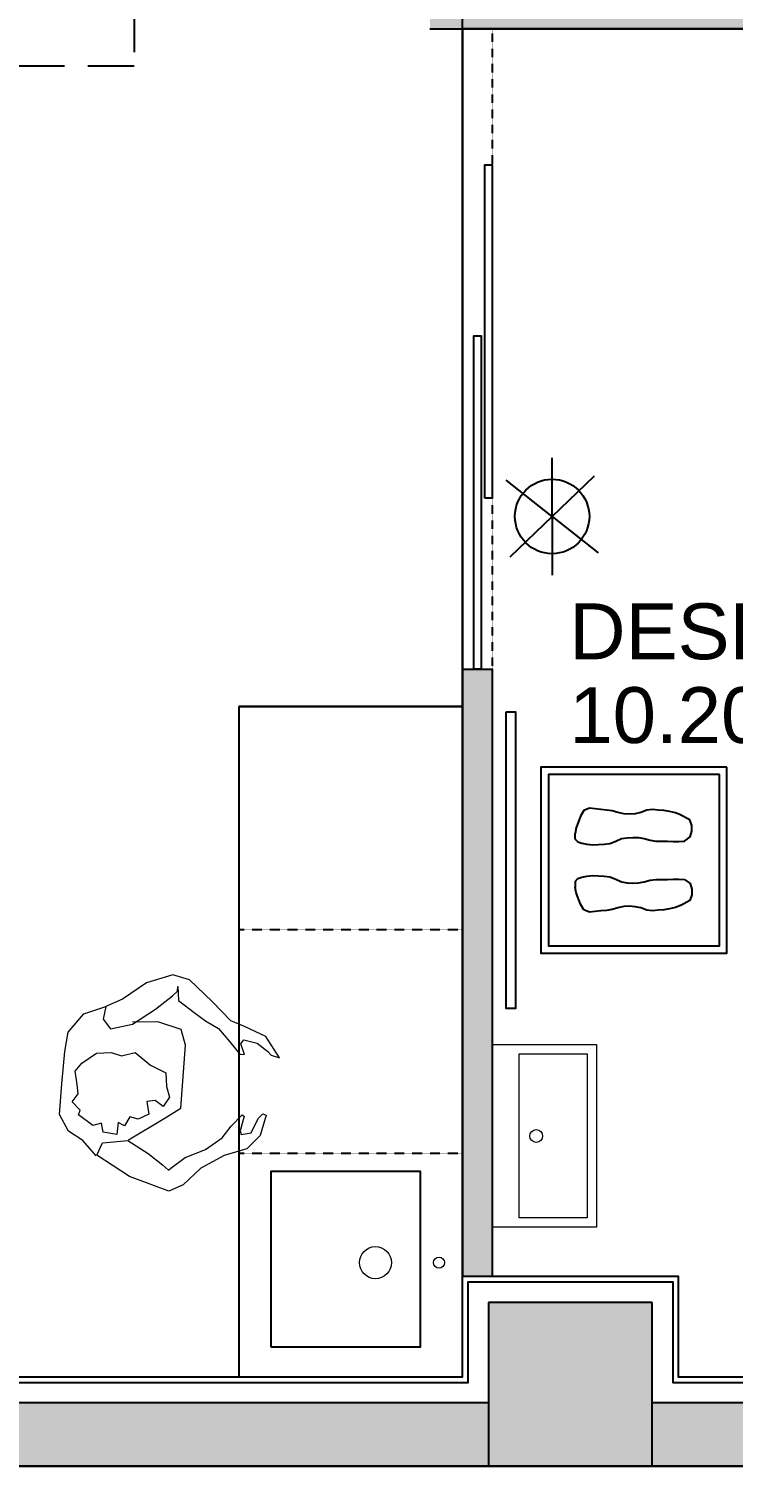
# Model space of a CAD drawing. Header units: millimetres. Extents: x 750 to 30081, y 716 to 7419.
# Drawn here: x 24592 to 26486, y 969 to 4829 of the extents above; entities that cross this region are included whole.
import ezdxf

# ---------------------------------------------------------------- set-up
doc = ezdxf.new("R2010")
doc.units = ezdxf.units.MM
doc.set_wipeout_variables(frame=1)
doc.linetypes.add('CONTINUA', pattern=[0])
doc.linetypes.add('HIDDEN', pattern=[0.375, 0.25, -0.125])
for name, color, linetype in [('AREA', 1, 'Continuous'), ('CARPINTERIA', 4, 'Continuous'), ('MUEBLES', 7, 'Continuous'), ('MURO', 2, 'Continuous'), ('NIVEL_9', 7, 'Continuous'), ('RELLENO', 164, 'CONTINUA')]:
    doc.layers.add(name, color=color, linetype=linetype)
doc.layers.add('AREA PERIMETRO', color=3, linetype='Continuous', plot=False)
doc.layers.add('BASE ACTUAL', color=7, linetype='Continuous', lineweight=15)
doc.layers.add('CONCEP 2D', color=255, linetype='Continuous', lineweight=15)
doc.styles.add('STYLE1', font='Arial.ttf', dxfattribs={"width": 0.75})

# ---------------------------------------------------------------- blocks, each defined once
blk = doc.blocks.new('A$C8a94496d')
at = {"layer": 'MUEBLES', "ltscale": 0.5}
for p, q in [((1.1, 2.49), (1.1, 0.03)), ((2.45, 2.49), (2.45, 0.03)), ((1.1, 2.08), (2.45, 2.08)), ((1.1, 1.67), (2.45, 1.67)), ((1.1, 1.26), (2.45, 1.26)), ((1.1, 0.85), (2.45, 0.85)), ((1.1, 0.44), (2.45, 0.44))]:
    blk.add_line(p, q, dxfattribs=at)
for points in [[(1.1, 2.52), (2.45, 2.52), (2.45, 2.49), (1.1, 2.49)], [(1.1, 0.03), (2.45, 0.03), (2.45, 0), (1.1, 0)]]:
    blk.add_lwpolyline(points, close=True, dxfattribs=at)
at = {"layer": 'MUEBLES', "color": 5, "linetype": 'HIDDEN', "ltscale": 0.5}
for points in [[(1.1, 0.03), (0, 0.03), (0, 2.49), (1.1, 2.49), (1.1, 2.49)], [(1.1, 2.49), (0, 1.26), (1.1, 0.03)]]:
    blk.add_lwpolyline(points, dxfattribs=at)
blk = doc.blocks.new('R32')
blk.add_wipeout([(78976.1, 32380.5), (79090.9, 32501.5), (79113.6, 32440.6), (79143.7, 32380.1), (79121.3, 32357.3), (79103.4, 32341), (79070.9, 32292.8), (79030.5, 32255.3), (78995.3, 32238), (78959.2, 32215.2), (78962, 32209), (79002.6, 32212.1), (79011.3, 32206.8), (79001.6, 32181.7), (78959.8, 32171.2), (78945, 32162.1), (78947.2, 32152.2), (79003.3, 32156.6), (79045.9, 32184.1), (79075.9, 32240.4), (79122.6, 32294), (79176.3, 32331.3), (79200.8, 32365.5), (79184.3, 32477), (79146.5, 32574.7), (79148.7, 32576.2), (79115.5, 32619.7), (79099.4, 32662.4), (79060.8, 32695.3), (78978.6, 32706.5), (78892.4, 32716.5), (78839.4, 32719.2), (78782.9, 32688.2), (78751.3, 32634), (78722.2, 32594.8), (78665.8, 32540.8), (78630.6, 32475.8), (78634.6, 32429.4), (78718.5, 32297.6), (78740.6, 32196.7), (78788.3, 32149), (78786.3, 32172.2), (78778.5, 32183), (78762.8, 32216), (78761, 32252.6), (78773.3, 32258.3), (78799.5, 32242.6), (78801.5, 32255.7), (78745.9, 32325.6), (78733, 32364), (78694.6, 32446.5), (78658, 32456.2), (78671, 32454.1), (78775.1, 32547.2), (78762.5, 32489.1), (78769.2, 32423.1), (78808, 32403.5)]).dxf.layer = 'CONCEP 2D'
at = {"layer": 'CONCEP 2D'}
for p, q in [((78839.4, 32719.2), (78782.9, 32688.2)), ((78892.4, 32716.5), (78839.4, 32719.2)), ((78978.6, 32706.5), (78892.4, 32716.5)), ((79060.8, 32695.3), (78978.6, 32706.5)), ((79099.4, 32662.4), (79060.8, 32695.3)), ((78782.9, 32688.2), (78751.3, 32634)), ((78912.9, 32665.5), (78879, 32632.7)), ((78937.9, 32678.7), (78912.9, 32665.5)), ((78972.1, 32665.6), (78937.9, 32678.7)), ((78995.7, 32658), (78972.1, 32665.6)), ((79020.4, 32669.3), (78995.7, 32658)), ((79037.3, 32643.7), (79020.4, 32669.3)), ((79115.5, 32619.7), (79099.4, 32662.4)), ((78722.2, 32594.8), (78751.3, 32634)), ((78751.3, 32634), (78785.7, 32634.3)), ((78785.7, 32634.3), (78806.7, 32609.9)), ((78879, 32632.7), (78869, 32594.2)), ((79050.9, 32645.3), (79037.3, 32643.7)), ((79070.7, 32602.1), (79050.9, 32645.3)), ((79148.7, 32576.2), (79115.5, 32619.7)), ((78665.8, 32540.8), (78722.2, 32594.8)), ((78806.7, 32609.9), (78782.5, 32554.6)), ((78869, 32594.2), (78872, 32565.1)), ((79059.7, 32580.9), (79070.7, 32602.1)), ((79083, 32571.5), (79059.7, 32580.9)), ((78630.6, 32475.8), (78665.8, 32540.8)), ((78782.5, 32554.6), (78730.2, 32501.9)), ((78762.5, 32489.1), (78777, 32555.5)), ((78872, 32565.1), (78855.2, 32531.5)), ((79080.8, 32533.6), (79083, 32571.5)), ((79110.9, 32567), (79090.9, 32501.5)), ((79146.5, 32574.7), (79110.9, 32567)), ((79184.3, 32477), (79146.5, 32574.7)), ((78730.2, 32501.9), (78686.1, 32465)), ((78855.2, 32531.5), (78880, 32483.7)), ((79027.3, 32509.7), (79053.6, 32518.9)), ((79029.3, 32486.5), (79027.3, 32509.7)), ((79048.8, 32536.8), (79080.8, 32533.6)), ((79053.6, 32518.9), (79048.8, 32536.8)), ((79090.9, 32501.5), (79113.6, 32440.6)), ((78634.6, 32429.4), (78630.6, 32475.8)), ((78686.1, 32465), (78671, 32454.1)), ((78769.2, 32423.1), (78762.5, 32489.1)), ((78880, 32483.7), (78892.1, 32439.7)), ((78970.4, 32452), (78977.7, 32473.8)), ((78977.7, 32473.8), (79010, 32461)), ((79010, 32461), (79029.3, 32486.5)), ((79088.7, 32499.9), (79012.7, 32418.5)), ((79200.8, 32365.5), (79184.3, 32477)), ((78678.5, 32357.4), (78634.6, 32429.4)), ((78658, 32456.2), (78694.6, 32446.5)), ((78671, 32454.1), (78658, 32456.2)), ((78694.6, 32446.5), (78717.6, 32398.9)), ((78892.1, 32439.7), (78926.8, 32430.4)), ((78926.8, 32430.4), (78953.2, 32416.6)), ((78953.2, 32416.6), (78981.7, 32427.3)), ((78981.7, 32427.3), (78970.4, 32452)), ((79113.6, 32440.6), (79135.3, 32397)), ((78717.6, 32398.9), (78733, 32364)), ((78808, 32403.5), (78769.2, 32423.1)), ((78976.1, 32380.5), (78808, 32403.5)), ((79012.7, 32418.5), (78976.1, 32380.5)), ((79135.3, 32397), (79145.6, 32378.2)), ((78718.5, 32297.6), (78678.5, 32357.4)), ((78733, 32364), (78745.9, 32325.6)), ((79139.1, 32373.5), (79103.4, 32341)), ((79145.6, 32378.2), (79139.1, 32373.5)), ((79176.3, 32331.3), (79200.8, 32365.5)), ((78745.9, 32325.6), (78774.4, 32288.6)), ((79103.4, 32341), (79070.9, 32292.8)), ((79122.6, 32294), (79176.3, 32331.3)), ((78725.6, 32258.3), (78718.5, 32297.6)), ((78774.4, 32288.6), (78801.5, 32255.7)), ((79070.9, 32292.8), (79030.5, 32255.3)), ((79075.9, 32240.4), (79122.6, 32294)), ((78740.6, 32196.7), (78725.6, 32258.3)), ((78773.3, 32258.3), (78761, 32252.6)), ((78761, 32252.6), (78762.8, 32216)), ((78799.5, 32242.6), (78773.3, 32258.3)), ((78801.5, 32255.7), (78799.5, 32242.6)), ((78995.3, 32238), (78959.2, 32215.2)), ((79030.5, 32255.3), (78995.3, 32238)), ((79045.9, 32184.1), (79075.9, 32240.4)), ((78788.3, 32149), (78740.6, 32196.7)), ((78762.8, 32216), (78778.5, 32183)), ((78959.2, 32215.2), (78962, 32209)), ((78962, 32209), (79002.6, 32212.1)), ((79011.3, 32206.8), (79001.6, 32181.7)), ((79002.6, 32212.1), (79011.3, 32206.8)), ((78778.5, 32183), (78786.3, 32172.2)), ((78786.3, 32172.2), (78788.3, 32149)), ((78959.8, 32171.2), (78945, 32162.1)), ((78945, 32162.1), (78947.2, 32152.2)), ((78947.2, 32152.2), (79003.3, 32156.6)), ((79001.6, 32181.7), (78959.8, 32171.2)), ((79003.3, 32156.6), (79045.9, 32184.1))]:
    blk.add_line(p, q, dxfattribs=at)
blk = doc.blocks.new('A$C089F39CE')
at = {"color": 5, "ltscale": 0.5}
for p, q in [((0.3239, 0.3847), (0.3391, 0.3864)), ((0.3391, 0.3864), (0.3544, 0.3876)), ((0.3544, 0.3876), (0.3696, 0.3893)), ((0.3696, 0.3893), (0.3849, 0.3831)), ((0.0941, 0.3431), (0.0995, 0.3583)), ((0.0995, 0.3583), (0.1236, 0.3712)), ((0.1234, 0.3711), (0.1387, 0.3769)), ((0.1387, 0.3769), (0.1543, 0.3806)), ((0.1543, 0.3806), (0.1696, 0.3835)), ((0.1696, 0.3835), (0.1849, 0.3843)), ((0.1849, 0.3843), (0.2001, 0.386)), ((0.2001, 0.386), (0.2154, 0.3843)), ((0.2154, 0.3843), (0.2311, 0.3781)), ((0.2311, 0.3781), (0.2463, 0.3748)), ((0.2463, 0.3748), (0.262, 0.3736)), ((0.262, 0.3736), (0.2773, 0.3744)), ((0.2773, 0.3744), (0.2929, 0.3777)), ((0.2929, 0.3777), (0.3086, 0.3823)), ((0.3086, 0.3823), (0.3239, 0.3847)), ((0.3849, 0.3831), (0.3936, 0.3678)), ((0.3936, 0.3678), (0.4051, 0.3373)), ((0.0949, 0.3278), (0.0941, 0.3431)), ((0.099, 0.3126), (0.0949, 0.3278)), ((0.1143, 0.3015), (0.099, 0.3126)), ((0.2377, 0.3109), (0.2224, 0.3081)), ((0.2533, 0.3114), (0.2377, 0.3109)), ((0.2686, 0.3105), (0.2533, 0.3114)), ((0.2839, 0.3081), (0.2686, 0.3105)), ((0.4051, 0.3373), (0.4084, 0.3221)), ((0.4084, 0.3068), (0.4084, 0.3221)), ((0.1296, 0.3006), (0.1143, 0.3015)), ((0.1448, 0.3006), (0.1296, 0.3006)), ((0.1601, 0.3015), (0.1448, 0.3006)), ((0.191, 0.3015), (0.1601, 0.3015)), ((0.2067, 0.3039), (0.191, 0.3015)), ((0.2224, 0.3081), (0.2067, 0.3039)), ((0.2991, 0.3011), (0.2839, 0.3081)), ((0.3148, 0.2949), (0.2991, 0.3011)), ((0.3301, 0.2932), (0.3148, 0.2949)), ((0.3453, 0.2924), (0.3301, 0.2932)), ((0.3606, 0.2912), (0.3453, 0.2924)), ((0.3763, 0.2928), (0.3606, 0.2912)), ((0.39, 0.2956), (0.3763, 0.2928)), ((0.4009, 0.2995), (0.39, 0.2956)), ((0.4084, 0.3068), (0.4009, 0.2995)), ((0.1143, 0.1985), (0.099, 0.1874)), ((0.1296, 0.1994), (0.1143, 0.1985)), ((0.1448, 0.1994), (0.1296, 0.1994)), ((0.1601, 0.1985), (0.1448, 0.1994)), ((0.191, 0.1985), (0.1601, 0.1985)), ((0.2067, 0.1961), (0.191, 0.1985)), ((0.2224, 0.1919), (0.2067, 0.1961)), ((0.2991, 0.1989), (0.2839, 0.1919)), ((0.3148, 0.2051), (0.2991, 0.1989)), ((0.3301, 0.2068), (0.3148, 0.2051)), ((0.3453, 0.2076), (0.3301, 0.2068)), ((0.3606, 0.2088), (0.3453, 0.2076)), ((0.3763, 0.2072), (0.3606, 0.2088)), ((0.39, 0.2044), (0.3763, 0.2072)), ((0.4009, 0.2005), (0.39, 0.2044)), ((0.4084, 0.1932), (0.4009, 0.2005)), ((0.4084, 0.1932), (0.4084, 0.1779)), ((0.0949, 0.1722), (0.0941, 0.1569)), ((0.0941, 0.1569), (0.0995, 0.1417)), ((0.099, 0.1874), (0.0949, 0.1722)), ((0.2377, 0.1891), (0.2224, 0.1919)), ((0.2533, 0.1886), (0.2377, 0.1891)), ((0.2686, 0.1895), (0.2533, 0.1886)), ((0.2839, 0.1919), (0.2686, 0.1895)), ((0.3936, 0.1322), (0.4051, 0.1627)), ((0.4051, 0.1627), (0.4084, 0.1779)), ((0.0995, 0.1417), (0.1236, 0.1288)), ((0.1234, 0.1289), (0.1387, 0.1231)), ((0.1387, 0.1231), (0.1543, 0.1194)), ((0.1543, 0.1194), (0.1696, 0.1165)), ((0.1696, 0.1165), (0.1849, 0.1157)), ((0.2154, 0.1157), (0.2311, 0.1219)), ((0.2311, 0.1219), (0.2463, 0.1252)), ((0.2463, 0.1252), (0.262, 0.1264)), ((0.262, 0.1264), (0.2773, 0.1256)), ((0.2773, 0.1256), (0.2929, 0.1223)), ((0.2929, 0.1223), (0.3086, 0.1177)), ((0.3086, 0.1177), (0.3239, 0.1153)), ((0.3696, 0.1107), (0.3849, 0.1169)), ((0.3849, 0.1169), (0.3936, 0.1322)), ((0.1849, 0.1157), (0.2001, 0.114)), ((0.2001, 0.114), (0.2154, 0.1157)), ((0.3239, 0.1153), (0.3391, 0.1136)), ((0.3391, 0.1136), (0.3544, 0.1124)), ((0.3544, 0.1124), (0.3696, 0.1107))]:
    blk.add_line(p, q, dxfattribs=at)
at = {"ltscale": 0.5}
for points in [[(0, 0), (0.5, 0), (0.5, 0.5), (0, 0.5)], [(0.02, 0.02), (0.48, 0.02), (0.48, 0.48), (0.02, 0.48)]]:
    blk.add_lwpolyline(points, close=True, dxfattribs=at)

msp = doc.modelspace()

# ---------------------------------------------------------------- hatches: boundary and pattern name
at = {"layer": 'RELLENO', "ltscale": 0.5}
h = msp.add_hatch(color=256, dxfattribs=at)
h.dxf.hatch_style = 1
h.paths.add_polyline_path([(26870.2, 6883.8), (26770.2, 6883.8), (26770.2, 5781.7), (26802.7, 5781.7), (26802.7, 6494.2), (26837.7, 6494.2), (26837.7, 5781.7), (26870.2, 5781.7)])
h.paths.add_polyline_path([(28493.3, 4928.8), (28267.2, 4928.8), (26870.2, 4928.8), (26770.2, 4928.8), (25770.2, 4928.8), (25670.2, 4928.8), (25670.2, 4828.8), (28267.2, 4828.8), (28500.2, 4828.8)])
h.paths.add_polyline_path([(25770.2, 6883.8), (25670.2, 6883.8), (25670.2, 5781.7), (25702.7, 5781.7), (25702.7, 6494.2), (25737.7, 6494.2), (25737.7, 5781.7), (25770.2, 5781.7)])
h = msp.add_hatch(color=256, dxfattribs=at)
h.dxf.hatch_style = 1
h.paths.add_polyline_path([(25757.8, 1478.8), (25837.8, 1478.8), (25837.8, 3108.8), (25757.8, 3108.8)])
h = msp.add_hatch(color=256, dxfattribs=at)
h.dxf.hatch_style = 1
h.paths.add_polyline_path([(18262.8, 1423.8), (18127.8, 1423.8), (17967.8, 1423.8), (17837.8, 1423.8), (17837.8, 968.8), (18262.8, 968.8)])
h.paths.add_polyline_path([(17837.8, 1028.8), (15337.8, 1028.8), (15337.8, 968.8), (17837.8, 968.8)])
h.paths.add_polyline_path([(21807.8, 1138.8), (18262.8, 1138.8), (18262.8, 968.8), (21807.8, 968.8)])
h.paths.add_polyline_path([(22227.8, 1408.8), (21807.8, 1408.8), (21807.8, 968.8), (22227.8, 968.8)])
h.paths.add_polyline_path([(25827.8, 1138.8), (22227.8, 1138.8), (22227.8, 968.8), (25827.8, 968.8)])
h.paths.add_polyline_path([(26267.8, 1408.8), (25827.8, 1408.8), (25827.8, 968.8), (26267.8, 968.8)])
h.paths.add_polyline_path([(28755.4, 1138.8), (26267.8, 1138.8), (26267.8, 968.8), (28767.2, 968.8)])
h.paths.add_polyline_path([(29025.8, 1577.4), (28726.2, 1560.8), (28767.2, 968.8), (29067.9, 968.8)])

# ---------------------------------------------------------------- linework, layer by layer
at = {"ltscale": 0.5}
for p, q in [((25998.7, 3519.2), (25998.7, 3676.9)), ((25998.7, 3519.2), (26112.5, 3628.4)), ((25998.7, 3519.2), (25874.8, 3616.9)), ((25998.7, 3519.2), (25884.9, 3409.9)), ((25998.7, 3519.2), (25998.7, 3361.4)), ((25998.7, 3519.2), (26122.5, 3421.5)), ((29057.8, 968.8), (15337.8, 968.8))]:
    msp.add_line(p, q, dxfattribs=at)
msp.add_lwpolyline([(25875.3, 2994.4), (25900.6, 2994.4), (25900.6, 2197.9), (25875.3, 2197.9)], close=True, dxfattribs=at)
msp.add_circle((25998.7, 3519.2), 100, dxfattribs=at)
at = {"layer": 'AREA PERIMETRO', "ltscale": 0.5}
msp.add_lwpolyline([(25807.8, 4828.8), (25757.8, 4828.8), (25757.8, 1478.8), (26337.8, 1478.8), (26337.8, 1208.8), (28750.6, 1208.8), (28500.2, 4828.8)], close=True, dxfattribs=at)
at = {"layer": 'BASE ACTUAL'}
for centre, radius in [((25523.8, 1515.5), 43), ((25694.7, 1515.5), 15)]:
    msp.add_circle(centre, radius, dxfattribs=at)
at = {"layer": 'CARPINTERIA', "ltscale": 0.5}
for points in [[(25817.8, 3568.1), (25817.8, 4463), (25837.8, 4463), (25837.8, 3568.1), (25817.8, 3568.1)], [(25787.9, 3108.8), (25787.9, 4003.8), (25807.9, 4003.8), (25807.9, 3108.8), (25787.9, 3108.8)]]:
    msp.add_lwpolyline(points, dxfattribs=at)
at = {"layer": 'CONCEP 2D', "ltscale": 0.5}
for points in [[(25837.8, 2101.2), (26117.8, 2101.2), (26117.8, 1611.2), (25837.8, 1611.2)], [(25909.9, 2076.7), (26093.3, 2076.7), (26093.3, 1635.7), (25909.9, 1635.7)]]:
    msp.add_lwpolyline(points, close=True, dxfattribs=at)
msp.add_circle((25955.9, 1855.6), 17.2, dxfattribs=at)
at = {"layer": 'MURO', "ltscale": 0.5}
for p, q in [((25670.2, 4828.8), (28267.2, 4828.8)), ((26267.8, 1408.8), (25827.8, 1408.8)), ((25827.8, 1408.8), (25827.8, 968.8)), ((26267.8, 968.8), (26267.8, 1408.8)), ((25827.8, 1138.8), (22227.8, 1138.8)), ((28755.4, 1138.8), (26267.8, 1138.8)), ((14720.8, 968.8), (29067.9, 968.8))]:
    msp.add_line(p, q, dxfattribs=at)
at = {"layer": 'MURO', "color": 5, "linetype": 'HIDDEN', "ltscale": 0.5}
for p, q in [((25757.8, 4828.8), (25757.8, 3108.8)), ((25837.8, 4828.8), (25837.8, 3108.8)), ((25757.8, 2408.8), (25157.8, 2408.8))]:
    msp.add_line(p, q, dxfattribs=at)
at = {"layer": 'MURO', "ltscale": 0.5}
for points in [[(25757.8, 1478.8), (25757.8, 3108.8), (25837.8, 3108.8), (25837.8, 1478.8)], [(18127.8, 1493.8), (18332.8, 1493.8), (18332.8, 1208.8), (21737.8, 1208.8), (21737.8, 1438.8), (22316.3, 1438.8), (22316.3, 1208.8), (25757.8, 1208.8), (25757.8, 1478.8), (26337.8, 1478.8), (26337.8, 1208.8), (28755.4, 1208.8)]]:
    msp.add_lwpolyline(points, dxfattribs=at)
at = {"layer": 'MURO', "color": 5, "ltscale": 0.5}
msp.add_lwpolyline([(18127.8, 1478.8), (18317.8, 1478.8), (18317.8, 1193.8), (21752.8, 1193.8), (21752.8, 1423.8), (22301.3, 1423.8), (22301.3, 1193.8), (25772.8, 1193.8), (25772.8, 1463.8), (26322.8, 1463.8), (26322.8, 1193.8), (28755.4, 1193.8)], dxfattribs=at)
at = {"layer": 'NIVEL_9', "ltscale": 0.5}
msp.add_line((25757.8, 3008.8), (25157.8, 3008.8), dxfattribs=at)

# ---------------------------------------------------------------- block references
at = {"ltscale": 0.5, "xscale": 1000, "yscale": 1000, "zscale": 1000, "rotation": 180}
msp.add_blockref('A$C089F39CE', (26468.6, 2846.2), dxfattribs=at)
at = {"layer": 'CONCEP 2D', "xscale": -1, "rotation": 77.99727993361711}
msp.add_blockref('R32', (73097.1, 72446.1), dxfattribs=at)
at = {"layer": 'MUEBLES', "ltscale": 0.5, "xscale": 1000, "yscale": 1000, "zscale": 1000, "rotation": 90.00000000000001}
msp.add_blockref('A$C8a94496d', (24905.6, 4728.8), dxfattribs=at)

# ---------------------------------------------------------------- texts
at = {"layer": 'AREA', "color": 3, "style": 'STYLE1'}
for s, p in [('DESPACHO / CONSULTA', (26044.8, 3135.8)), ('10.20 m2', (26044.8, 2910.8))]:
    msp.add_text(s, height=150, dxfattribs=at).set_placement(p)

# ---------------------------------------------------------------- next in the draw order: linework, layer by layer
at = {"layer": 'AREA PERIMETRO', "ltscale": 0.5}
msp.add_lwpolyline([(22316.3, 7178.8), (22316.3, 1208.8), (25757.8, 1208.8), (25757.8, 4928.8), (25670.2, 4928.8), (25670.2, 7178.8)], close=True, dxfattribs=at)
at = {"layer": 'MUEBLES'}
msp.add_lwpolyline([(25243.7, 1288.7), (25243.7, 1761.1), (25643.7, 1761.1), (25643.7, 1288.7)], close=True, dxfattribs=at)
at = {"layer": 'MURO', "color": 5, "linetype": 'HIDDEN', "ltscale": 0.5}
msp.add_line((25757.8, 1808.8), (25157.8, 1808.8), dxfattribs=at)
at = {"layer": 'NIVEL_9', "ltscale": 0.5}
msp.add_lwpolyline([(25157.8, 1208.8), (25157.8, 3008.8), (25757.8, 3008.8)], dxfattribs=at)

doc.saveas('drawing.dxf')
